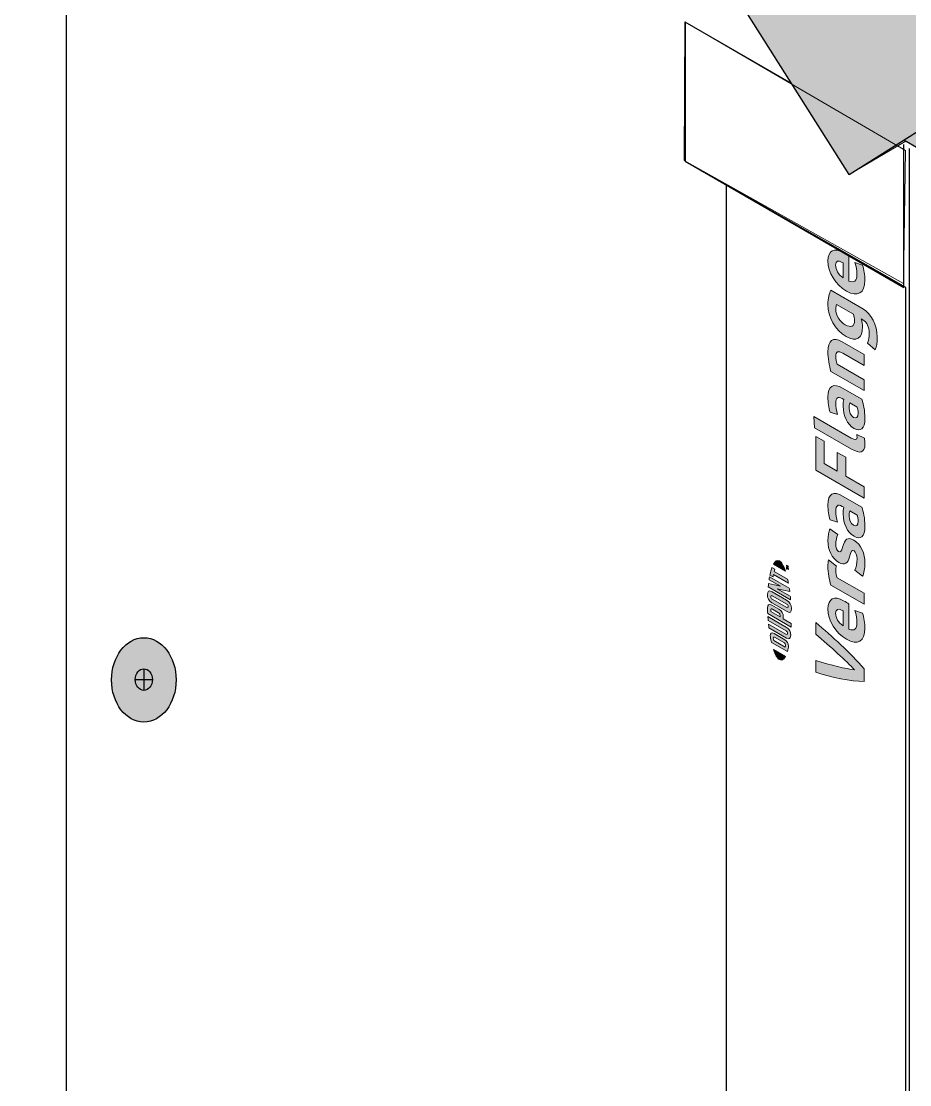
# Model space of a CAD drawing. Header units: inches. Extents: x -20.7 to 76.3, y -55.2 to 19.1.
# Drawn here: x 53.668 to 55.068, y -36.616 to -34.94 of the extents above; entities that cross this region are included whole.
import ezdxf

# ---------------------------------------------------------------- set-up
doc = ezdxf.new("R2010")
doc.units = ezdxf.units.IN
doc.header["$MEASUREMENT"] = 0
doc.linetypes.add('AI-Linetype-12', pattern=[1.199738, 0.599869, -0.119974, 0.119974, -0.119974, 0.119974, -0.119974])
for name, color, linetype, lineweight in [('.ATI-HATCH', 7, 'Continuous', 0), ('G-ANNO-TTLB', 7, 'Continuous', 0), ('TYVEK', 7, 'Continuous', 0), ('wall scratch', 7, 'Continuous', 0)]:
    doc.layers.add(name, color=color, linetype=linetype, lineweight=lineweight)

# ---------------------------------------------------------------- blocks, each defined once
blk = doc.blocks.new('Block_251')
at = {"layer": 'TYVEK', "color": 2, "lineweight": 25, "true_color": 0xffff00}
blk.add_lwpolyline([(54.8567, -35.0175)], dxfattribs=at)
blk = doc.blocks.new('Block_252')
at = {"layer": 'TYVEK', "color": 2, "lineweight": 25, "true_color": 0xffff00}
blk.add_lwpolyline([(55.0592, -35.3996)], dxfattribs=at)
blk = doc.blocks.new('Block_253')
at = {"layer": 'TYVEK', "color": 1, "lineweight": 25, "true_color": 0xff0000}
blk.add_lwpolyline([(55.062, -35.0649)], dxfattribs=at)
blk = doc.blocks.new('Block_256')
at = {"layer": 'TYVEK', "true_color": 0x18467f, "transparency": 33554687}
h = blk.add_hatch(color=156, dxfattribs=at)
h.dxf.hatch_style = 2
edge = h.paths.add_edge_path()
edge.add_spline(control_points=[(54.8625, -35.7906), (54.866, -35.7927), (54.8692, -35.7984), (54.872, -35.8068), (54.872, -35.8068), (54.8531, -35.7958), (54.8531, -35.7958), (54.8558, -35.7907), (54.8591, -35.7887), (54.8625, -35.7906)], knot_values=[0, 0, 0, 0, 1, 1, 1, 2, 2, 2, 3, 3, 3, 3], degree=3, periodic=0)
edge.add_line((54.8625, -35.7906), (54.8625, -35.7906))
h = blk.add_hatch(color=156, dxfattribs=at)
h.dxf.hatch_style = 2
edge = h.paths.add_edge_path()
edge.add_spline(control_points=[(54.8739, -35.8004), (54.8739, -35.8004), (54.8739, -35.7998), (54.8739, -35.7998), (54.8739, -35.7998), (54.8752, -35.7996), (54.8752, -35.7996), (54.8752, -35.7996), (54.8739, -35.7979), (54.8739, -35.7979), (54.8739, -35.7979), (54.8739, -35.7972), (54.8739, -35.7972), (54.8739, -35.7972), (54.8767, -35.7988), (54.8767, -35.7988), (54.8767, -35.7988), (54.8767, -35.7994), (54.8767, -35.7994), (54.8767, -35.7994), (54.8747, -35.7983), (54.8747, -35.7983), (54.8747, -35.7983), (54.876, -35.8), (54.876, -35.8), (54.876, -35.8), (54.876, -35.8001), (54.876, -35.8001), (54.876, -35.8001), (54.8747, -35.8003), (54.8747, -35.8003), (54.8747, -35.8003), (54.8767, -35.8014), (54.8767, -35.8014), (54.8767, -35.8014), (54.8767, -35.802), (54.8767, -35.802), (54.8767, -35.802), (54.8739, -35.8004), (54.8739, -35.8004)], knot_values=[0, 0, 0, 0, 1, 1, 1, 2, 2, 2, 3, 3, 3, 4, 4, 4, 5, 5, 5, 6, 6, 6, 7, 7, 7, 8, 8, 8, 9, 9, 9, 10, 10, 10, 11, 11, 11, 12, 12, 12, 13, 13, 13, 13], degree=3, periodic=0)
edge = h.paths.add_edge_path()
edge.add_spline(control_points=[(54.8744, -35.8029), (54.8744, -35.8029), (54.8744, -35.8039), (54.8744, -35.8039), (54.8744, -35.8039), (54.8739, -35.8036), (54.8739, -35.8036), (54.8739, -35.8036), (54.8739, -35.8011), (54.8739, -35.8011), (54.8739, -35.8011), (54.8744, -35.8013), (54.8744, -35.8013), (54.8744, -35.8013), (54.8744, -35.8023), (54.8744, -35.8023), (54.8744, -35.8023), (54.8767, -35.8036), (54.8767, -35.8036), (54.8767, -35.8036), (54.8767, -35.8042), (54.8767, -35.8042), (54.8767, -35.8042), (54.8744, -35.8029), (54.8744, -35.8029)], knot_values=[0, 0, 0, 0, 1, 1, 1, 2, 2, 2, 3, 3, 3, 4, 4, 4, 5, 5, 5, 6, 6, 6, 7, 7, 7, 8, 8, 8, 8], degree=3, periodic=0)
h = blk.add_hatch(color=156, dxfattribs=at)
h.dxf.hatch_style = 2
edge = h.paths.add_edge_path()
edge.add_spline(control_points=[(54.8642, -35.8306), (54.8642, -35.8306), (54.8454, -35.8263), (54.8454, -35.8263), (54.8452, -35.828), (54.845, -35.83), (54.8449, -35.8316), (54.8449, -35.8316), (54.8802, -35.852), (54.8802, -35.852), (54.8801, -35.8508), (54.8798, -35.8477), (54.8797, -35.846), (54.8797, -35.846), (54.8588, -35.8345), (54.8588, -35.8345), (54.8588, -35.8345), (54.8789, -35.839), (54.8789, -35.839), (54.8787, -35.8374), (54.8783, -35.8351), (54.8781, -35.8335), (54.8781, -35.8335), (54.847, -35.8156), (54.847, -35.8156), (54.8468, -35.8169), (54.8464, -35.8194), (54.8462, -35.8206), (54.8462, -35.8206), (54.8642, -35.8306), (54.8642, -35.8306)], knot_values=[0, 0, 0, 0, 1, 1, 1, 2, 2, 2, 3, 3, 3, 4, 4, 4, 5, 5, 5, 6, 6, 6, 7, 7, 7, 8, 8, 8, 9, 9, 9, 10, 10, 10, 10], degree=3, periodic=0)
h = blk.add_hatch(color=156, dxfattribs=at)
h.dxf.hatch_style = 2
edge = h.paths.add_edge_path()
edge.add_spline(control_points=[(54.8525, -35.8158), (54.8527, -35.8145), (54.8529, -35.8132), (54.8532, -35.8119), (54.8532, -35.8119), (54.8767, -35.8255), (54.8767, -35.8255), (54.8765, -35.824), (54.8759, -35.8213), (54.8755, -35.8195), (54.8755, -35.8195), (54.8543, -35.8072), (54.8543, -35.8072), (54.8547, -35.8059), (54.855, -35.8046), (54.8554, -35.8035), (54.8554, -35.8035), (54.8508, -35.8009), (54.8508, -35.8009), (54.8495, -35.8044), (54.8485, -35.8083), (54.8475, -35.813), (54.8475, -35.813), (54.8525, -35.8158), (54.8525, -35.8158)], knot_values=[0, 0, 0, 0, 1, 1, 1, 2, 2, 2, 3, 3, 3, 4, 4, 4, 5, 5, 5, 6, 6, 6, 7, 7, 7, 8, 8, 8, 8], degree=3, periodic=0)
h = blk.add_hatch(color=156, dxfattribs=at)
h.dxf.hatch_style = 2
edge = h.paths.add_edge_path()
edge.add_spline(control_points=[(54.8741, -35.8587), (54.8755, -35.8596), (54.8763, -35.8606), (54.8763, -35.8627), (54.8764, -35.8649), (54.8756, -35.865), (54.8741, -35.8641), (54.8741, -35.8641), (54.8511, -35.8509), (54.8511, -35.8509), (54.8496, -35.85), (54.8487, -35.8489), (54.8488, -35.8468), (54.8489, -35.8447), (54.8496, -35.8446), (54.8511, -35.8455), (54.8511, -35.8455), (54.8741, -35.8587), (54.8741, -35.8587)], knot_values=[0, 0, 0, 0, 1, 1, 1, 2, 2, 2, 3, 3, 3, 4, 4, 4, 5, 5, 5, 6, 6, 6, 6], degree=3, periodic=0)
edge = h.paths.add_edge_path()
edge.add_spline(control_points=[(54.8436, -35.8438), (54.8434, -35.8492), (54.8455, -35.8537), (54.8504, -35.8565), (54.8504, -35.8565), (54.8745, -35.8704), (54.8745, -35.8704), (54.8796, -35.8734), (54.8817, -35.8716), (54.8815, -35.8657), (54.8813, -35.8599), (54.8794, -35.8558), (54.8739, -35.8527), (54.8739, -35.8527), (54.8509, -35.8394), (54.8509, -35.8394), (54.8458, -35.8364), (54.8439, -35.838), (54.8436, -35.8438)], knot_values=[0, 0, 0, 0, 1, 1, 1, 2, 2, 2, 3, 3, 3, 4, 4, 4, 5, 5, 5, 6, 6, 6, 6], degree=3, periodic=0)
edge.add_line((54.8436, -35.8438), (54.8436, -35.8438))
h = blk.add_hatch(color=156, dxfattribs=at)
h.dxf.hatch_style = 2
edge = h.paths.add_edge_path()
edge.add_spline(control_points=[(54.8612, -35.8725), (54.8628, -35.8734), (54.8636, -35.8745), (54.8636, -35.8769), (54.8636, -35.8769), (54.8636, -35.879), (54.8636, -35.879), (54.8636, -35.879), (54.8491, -35.8706), (54.8491, -35.8706), (54.849, -35.8697), (54.849, -35.8692), (54.849, -35.8686), (54.849, -35.866), (54.8499, -35.866), (54.8515, -35.8669), (54.8515, -35.8669), (54.8612, -35.8725), (54.8612, -35.8725)], knot_values=[0, 0, 0, 0, 1, 1, 1, 2, 2, 2, 3, 3, 3, 4, 4, 4, 5, 5, 5, 6, 6, 6, 6], degree=3, periodic=0)
edge = h.paths.add_edge_path()
edge.add_spline(control_points=[(54.8439, -35.8653), (54.8439, -35.8663), (54.844, -35.8702), (54.8441, -35.8737), (54.8441, -35.8737), (54.881, -35.895), (54.881, -35.895), (54.881, -35.8938), (54.8812, -35.8908), (54.8812, -35.8892), (54.8812, -35.8892), (54.8687, -35.882), (54.8687, -35.882), (54.8687, -35.882), (54.8687, -35.8796), (54.8687, -35.8796), (54.8687, -35.8734), (54.8663, -35.8694), (54.8616, -35.8667), (54.8616, -35.8667), (54.8507, -35.8605), (54.8507, -35.8605), (54.8461, -35.8578), (54.8439, -35.8594), (54.8439, -35.8653)], knot_values=[0, 0, 0, 0, 1, 1, 1, 2, 2, 2, 3, 3, 3, 4, 4, 4, 5, 5, 5, 6, 6, 6, 7, 7, 7, 8, 8, 8, 8], degree=3, periodic=0)
edge.add_line((54.8439, -35.8653), (54.8439, -35.8653))
h = blk.add_hatch(color=156, dxfattribs=at)
h.dxf.hatch_style = 2
edge = h.paths.add_edge_path()
edge.add_spline(control_points=[(54.8732, -35.9011), (54.8747, -35.9019), (54.8756, -35.903), (54.8754, -35.905), (54.8752, -35.9069), (54.8744, -35.907), (54.8727, -35.906), (54.8727, -35.906), (54.8453, -35.8902), (54.8453, -35.8902), (54.8454, -35.8916), (54.8458, -35.8949), (54.846, -35.8963), (54.846, -35.8963), (54.8736, -35.9123), (54.8736, -35.9123), (54.8781, -35.9148), (54.8798, -35.9133), (54.8804, -35.9079), (54.8809, -35.9028), (54.8786, -35.8982), (54.8736, -35.8954), (54.8736, -35.8954), (54.8444, -35.8785), (54.8444, -35.8785), (54.8445, -35.8796), (54.8447, -35.8834), (54.8448, -35.8847), (54.8448, -35.8847), (54.8732, -35.9011), (54.8732, -35.9011)], knot_values=[0, 0, 0, 0, 1, 1, 1, 2, 2, 2, 3, 3, 3, 4, 4, 4, 5, 5, 5, 6, 6, 6, 7, 7, 7, 8, 8, 8, 9, 9, 9, 10, 10, 10, 10], degree=3, periodic=0)
h = blk.add_hatch(color=156, dxfattribs=at)
h.dxf.hatch_style = 2
edge = h.paths.add_edge_path()
edge.add_spline(control_points=[(54.8703, -35.9199), (54.8717, -35.9207), (54.8722, -35.922), (54.8722, -35.9232), (54.8722, -35.9241), (54.8719, -35.9254), (54.8716, -35.9264), (54.8716, -35.9264), (54.8535, -35.9159), (54.8535, -35.9159), (54.8532, -35.9146), (54.8529, -35.913), (54.8529, -35.9121), (54.8529, -35.9109), (54.8534, -35.9101), (54.8549, -35.911), (54.8549, -35.911), (54.8703, -35.9199), (54.8703, -35.9199)], knot_values=[0, 0, 0, 0, 1, 1, 1, 2, 2, 2, 3, 3, 3, 4, 4, 4, 5, 5, 5, 6, 6, 6, 6], degree=3, periodic=0)
edge = h.paths.add_edge_path()
edge.add_spline(control_points=[(54.8482, -35.9085), (54.8482, -35.9104), (54.8487, -35.9134), (54.85, -35.9191), (54.85, -35.9191), (54.8751, -35.9336), (54.8751, -35.9336), (54.8763, -35.93), (54.8769, -35.927), (54.8769, -35.9251), (54.8769, -35.9208), (54.8746, -35.917), (54.8709, -35.9149), (54.8709, -35.9149), (54.8542, -35.9052), (54.8542, -35.9052), (54.8505, -35.9031), (54.8482, -35.9042), (54.8482, -35.9085)], knot_values=[0, 0, 0, 0, 1, 1, 1, 2, 2, 2, 3, 3, 3, 4, 4, 4, 5, 5, 5, 6, 6, 6, 6], degree=3, periodic=0)
edge.add_line((54.8482, -35.9085), (54.8482, -35.9085))
h = blk.add_hatch(color=156, dxfattribs=at)
h.dxf.hatch_style = 2
edge = h.paths.add_edge_path()
edge.add_spline(control_points=[(54.8625, -35.9463), (54.866, -35.9483), (54.8692, -35.9463), (54.872, -35.9412), (54.872, -35.9412), (54.8531, -35.9302), (54.8531, -35.9302), (54.8558, -35.9386), (54.8591, -35.9443), (54.8625, -35.9463)], knot_values=[0, 0, 0, 0, 1, 1, 1, 2, 2, 2, 3, 3, 3, 3], degree=3, periodic=0)
edge.add_line((54.8625, -35.9463), (54.8625, -35.9463))
at = {"layer": 'TYVEK'}
for points, knots in [([(54.8625, -35.7906), (54.866, -35.7927), (54.8692, -35.7984), (54.872, -35.8068), (54.872, -35.8068), (54.8531, -35.7958), (54.8531, -35.7958), (54.8558, -35.7907), (54.8591, -35.7887), (54.8625, -35.7906)], [0, 0, 0, 0, 1, 1, 1, 2, 2, 2, 3, 3, 3, 3]), ([(54.8739, -35.8004), (54.8739, -35.8004), (54.8739, -35.7998), (54.8739, -35.7998), (54.8739, -35.7998), (54.8752, -35.7996), (54.8752, -35.7996), (54.8752, -35.7996), (54.8739, -35.7979), (54.8739, -35.7979), (54.8739, -35.7979), (54.8739, -35.7972), (54.8739, -35.7972), (54.8739, -35.7972), (54.8767, -35.7988), (54.8767, -35.7988), (54.8767, -35.7988), (54.8767, -35.7994), (54.8767, -35.7994), (54.8767, -35.7994), (54.8747, -35.7983), (54.8747, -35.7983), (54.8747, -35.7983), (54.876, -35.8), (54.876, -35.8), (54.876, -35.8), (54.876, -35.8001), (54.876, -35.8001), (54.876, -35.8001), (54.8747, -35.8003), (54.8747, -35.8003), (54.8747, -35.8003), (54.8767, -35.8014), (54.8767, -35.8014), (54.8767, -35.8014), (54.8767, -35.802), (54.8767, -35.802), (54.8767, -35.802), (54.8739, -35.8004), (54.8739, -35.8004)], [0, 0, 0, 0, 1, 1, 1, 2, 2, 2, 3, 3, 3, 4, 4, 4, 5, 5, 5, 6, 6, 6, 7, 7, 7, 8, 8, 8, 9, 9, 9, 10, 10, 10, 11, 11, 11, 12, 12, 12, 13, 13, 13, 13]), ([(54.8642, -35.8306), (54.8642, -35.8306), (54.8454, -35.8263), (54.8454, -35.8263), (54.8452, -35.828), (54.845, -35.83), (54.8449, -35.8316), (54.8449, -35.8316), (54.8802, -35.852), (54.8802, -35.852), (54.8801, -35.8508), (54.8798, -35.8477), (54.8797, -35.846), (54.8797, -35.846), (54.8588, -35.8345), (54.8588, -35.8345), (54.8588, -35.8345), (54.8789, -35.839), (54.8789, -35.839), (54.8787, -35.8374), (54.8783, -35.8351), (54.8781, -35.8335), (54.8781, -35.8335), (54.847, -35.8156), (54.847, -35.8156), (54.8468, -35.8169), (54.8464, -35.8194), (54.8462, -35.8206), (54.8462, -35.8206), (54.8642, -35.8306), (54.8642, -35.8306)], [0, 0, 0, 0, 1, 1, 1, 2, 2, 2, 3, 3, 3, 4, 4, 4, 5, 5, 5, 6, 6, 6, 7, 7, 7, 8, 8, 8, 9, 9, 9, 10, 10, 10, 10]), ([(54.8525, -35.8158), (54.8527, -35.8145), (54.8529, -35.8132), (54.8532, -35.8119), (54.8532, -35.8119), (54.8767, -35.8255), (54.8767, -35.8255), (54.8765, -35.824), (54.8759, -35.8213), (54.8755, -35.8195), (54.8755, -35.8195), (54.8543, -35.8072), (54.8543, -35.8072), (54.8547, -35.8059), (54.855, -35.8046), (54.8554, -35.8035), (54.8554, -35.8035), (54.8508, -35.8009), (54.8508, -35.8009), (54.8495, -35.8044), (54.8485, -35.8083), (54.8475, -35.813), (54.8475, -35.813), (54.8525, -35.8158), (54.8525, -35.8158)], [0, 0, 0, 0, 1, 1, 1, 2, 2, 2, 3, 3, 3, 4, 4, 4, 5, 5, 5, 6, 6, 6, 7, 7, 7, 8, 8, 8, 8]), ([(54.8744, -35.8029), (54.8744, -35.8029), (54.8744, -35.8039), (54.8744, -35.8039), (54.8744, -35.8039), (54.8739, -35.8036), (54.8739, -35.8036), (54.8739, -35.8036), (54.8739, -35.8011), (54.8739, -35.8011), (54.8739, -35.8011), (54.8744, -35.8013), (54.8744, -35.8013), (54.8744, -35.8013), (54.8744, -35.8023), (54.8744, -35.8023), (54.8744, -35.8023), (54.8767, -35.8036), (54.8767, -35.8036), (54.8767, -35.8036), (54.8767, -35.8042), (54.8767, -35.8042), (54.8767, -35.8042), (54.8744, -35.8029), (54.8744, -35.8029)], [0, 0, 0, 0, 1, 1, 1, 2, 2, 2, 3, 3, 3, 4, 4, 4, 5, 5, 5, 6, 6, 6, 7, 7, 7, 8, 8, 8, 8]), ([(54.8436, -35.8438), (54.8434, -35.8492), (54.8455, -35.8537), (54.8504, -35.8565), (54.8504, -35.8565), (54.8745, -35.8704), (54.8745, -35.8704), (54.8796, -35.8734), (54.8817, -35.8716), (54.8815, -35.8657), (54.8813, -35.8599), (54.8794, -35.8558), (54.8739, -35.8527), (54.8739, -35.8527), (54.8509, -35.8394), (54.8509, -35.8394), (54.8458, -35.8364), (54.8439, -35.838), (54.8436, -35.8438)], [0, 0, 0, 0, 1, 1, 1, 2, 2, 2, 3, 3, 3, 4, 4, 4, 5, 5, 5, 6, 6, 6, 6]), ([(54.8741, -35.8587), (54.8755, -35.8596), (54.8763, -35.8606), (54.8763, -35.8627), (54.8764, -35.8649), (54.8756, -35.865), (54.8741, -35.8641), (54.8741, -35.8641), (54.8511, -35.8509), (54.8511, -35.8509), (54.8496, -35.85), (54.8487, -35.8489), (54.8488, -35.8468), (54.8489, -35.8447), (54.8496, -35.8446), (54.8511, -35.8455), (54.8511, -35.8455), (54.8741, -35.8587), (54.8741, -35.8587)], [0, 0, 0, 0, 1, 1, 1, 2, 2, 2, 3, 3, 3, 4, 4, 4, 5, 5, 5, 6, 6, 6, 6]), ([(54.8439, -35.8653), (54.8439, -35.8663), (54.844, -35.8702), (54.8441, -35.8737), (54.8441, -35.8737), (54.881, -35.895), (54.881, -35.895), (54.881, -35.8938), (54.8812, -35.8908), (54.8812, -35.8892), (54.8812, -35.8892), (54.8687, -35.882), (54.8687, -35.882), (54.8687, -35.882), (54.8687, -35.8796), (54.8687, -35.8796), (54.8687, -35.8734), (54.8663, -35.8694), (54.8616, -35.8667), (54.8616, -35.8667), (54.8507, -35.8605), (54.8507, -35.8605), (54.8461, -35.8578), (54.8439, -35.8594), (54.8439, -35.8653)], [0, 0, 0, 0, 1, 1, 1, 2, 2, 2, 3, 3, 3, 4, 4, 4, 5, 5, 5, 6, 6, 6, 7, 7, 7, 8, 8, 8, 8]), ([(54.8612, -35.8725), (54.8628, -35.8734), (54.8636, -35.8745), (54.8636, -35.8769), (54.8636, -35.8769), (54.8636, -35.879), (54.8636, -35.879), (54.8636, -35.879), (54.8491, -35.8706), (54.8491, -35.8706), (54.849, -35.8697), (54.849, -35.8692), (54.849, -35.8686), (54.849, -35.866), (54.8499, -35.866), (54.8515, -35.8669), (54.8515, -35.8669), (54.8612, -35.8725), (54.8612, -35.8725)], [0, 0, 0, 0, 1, 1, 1, 2, 2, 2, 3, 3, 3, 4, 4, 4, 5, 5, 5, 6, 6, 6, 6]), ([(54.8732, -35.9011), (54.8747, -35.9019), (54.8756, -35.903), (54.8754, -35.905), (54.8752, -35.9069), (54.8744, -35.907), (54.8727, -35.906), (54.8727, -35.906), (54.8453, -35.8902), (54.8453, -35.8902), (54.8454, -35.8916), (54.8458, -35.8949), (54.846, -35.8963), (54.846, -35.8963), (54.8736, -35.9123), (54.8736, -35.9123), (54.8781, -35.9148), (54.8798, -35.9133), (54.8804, -35.9079), (54.8809, -35.9028), (54.8786, -35.8982), (54.8736, -35.8954), (54.8736, -35.8954), (54.8444, -35.8785), (54.8444, -35.8785), (54.8445, -35.8796), (54.8447, -35.8834), (54.8448, -35.8847), (54.8448, -35.8847), (54.8732, -35.9011), (54.8732, -35.9011)], [0, 0, 0, 0, 1, 1, 1, 2, 2, 2, 3, 3, 3, 4, 4, 4, 5, 5, 5, 6, 6, 6, 7, 7, 7, 8, 8, 8, 9, 9, 9, 10, 10, 10, 10]), ([(54.8482, -35.9085), (54.8482, -35.9104), (54.8487, -35.9134), (54.85, -35.9191), (54.85, -35.9191), (54.8751, -35.9336), (54.8751, -35.9336), (54.8763, -35.93), (54.8769, -35.927), (54.8769, -35.9251), (54.8769, -35.9208), (54.8746, -35.917), (54.8709, -35.9149), (54.8709, -35.9149), (54.8542, -35.9052), (54.8542, -35.9052), (54.8505, -35.9031), (54.8482, -35.9042), (54.8482, -35.9085)], [0, 0, 0, 0, 1, 1, 1, 2, 2, 2, 3, 3, 3, 4, 4, 4, 5, 5, 5, 6, 6, 6, 6]), ([(54.8703, -35.9199), (54.8717, -35.9207), (54.8722, -35.922), (54.8722, -35.9232), (54.8722, -35.9241), (54.8719, -35.9254), (54.8716, -35.9264), (54.8716, -35.9264), (54.8535, -35.9159), (54.8535, -35.9159), (54.8532, -35.9146), (54.8529, -35.913), (54.8529, -35.9121), (54.8529, -35.9109), (54.8534, -35.9101), (54.8549, -35.911), (54.8549, -35.911), (54.8703, -35.9199), (54.8703, -35.9199)], [0, 0, 0, 0, 1, 1, 1, 2, 2, 2, 3, 3, 3, 4, 4, 4, 5, 5, 5, 6, 6, 6, 6]), ([(54.8625, -35.9463), (54.866, -35.9483), (54.8692, -35.9463), (54.872, -35.9412), (54.872, -35.9412), (54.8531, -35.9302), (54.8531, -35.9302), (54.8558, -35.9386), (54.8591, -35.9443), (54.8625, -35.9463)], [0, 0, 0, 0, 1, 1, 1, 2, 2, 2, 3, 3, 3, 3])]:
    blk.add_open_spline(points, degree=3, knots=knots, dxfattribs=at)
blk = doc.blocks.new('Block_258')
at = {"layer": 'TYVEK', "true_color": 0x18467f, "transparency": 33554687}
h = blk.add_hatch(color=156, dxfattribs=at)
h.dxf.hatch_style = 2
edge = h.paths.add_edge_path()
edge.add_spline(control_points=[(54.9629, -35.3446), (54.9629, -35.3446), (54.9629, -35.3208), (54.9629, -35.3208), (54.9629, -35.3208), (54.9616, -35.3201), (54.9616, -35.3201), (54.9555, -35.3166), (54.951, -35.3177), (54.951, -35.3246), (54.951, -35.3318), (54.9555, -35.3392), (54.9629, -35.3446)], knot_values=[0, 0, 0, 0, 1, 1, 1, 2, 2, 2, 3, 3, 3, 4, 4, 4, 4], degree=3, periodic=0)
edge = h.paths.add_edge_path()
edge.add_spline(control_points=[(54.9936, -35.3245), (54.9957, -35.3312), (54.9973, -35.3402), (54.9973, -35.3484), (54.9973, -35.3685), (54.9862, -35.3759), (54.9681, -35.3654), (54.9508, -35.3554), (54.939, -35.336), (54.939, -35.3177), (54.939, -35.3013), (54.9491, -35.2964), (54.9637, -35.3049), (54.967, -35.3067), (54.9698, -35.3086), (54.972, -35.3101), (54.972, -35.3101), (54.972, -35.3496), (54.972, -35.3496), (54.9807, -35.353), (54.9846, -35.3494), (54.9846, -35.3394), (54.9846, -35.3333), (54.9834, -35.3267), (54.9815, -35.3202), (54.9815, -35.3202), (54.9936, -35.3245), (54.9936, -35.3245)], knot_values=[0, 0, 0, 0, 1, 1, 1, 2, 2, 2, 3, 3, 3, 4, 4, 4, 5, 5, 5, 6, 6, 6, 7, 7, 7, 8, 8, 8, 9, 9, 9, 9], degree=3, periodic=0)
h = blk.add_hatch(color=156, dxfattribs=at)
h.dxf.hatch_style = 2
edge = h.paths.add_edge_path()
edge.add_spline(control_points=[(54.9809, -35.4119), (54.9809, -35.4084), (54.9802, -35.4051), (54.9791, -35.4019), (54.9791, -35.4019), (54.9526, -35.3866), (54.9526, -35.3866), (54.952, -35.3886), (54.9514, -35.391), (54.9514, -35.3937), (54.9514, -35.404), (54.9573, -35.4132), (54.9662, -35.4184), (54.9753, -35.4236), (54.9809, -35.4215), (54.9809, -35.4119)], knot_values=[0, 0, 0, 0, 1, 1, 1, 2, 2, 2, 3, 3, 3, 4, 4, 4, 5, 5, 5, 5], degree=3, periodic=0)
edge = h.paths.add_edge_path()
edge.add_spline(control_points=[(55.0166, -35.438), (55.0166, -35.4475), (55.0157, -35.4526), (55.0133, -35.4579), (55.0133, -35.4579), (55.0014, -35.4474), (55.0014, -35.4474), (55.0033, -35.4433), (55.0041, -35.438), (55.0041, -35.4318), (55.0041, -35.4222), (55.0006, -35.4143), (54.994, -35.4105), (54.994, -35.4105), (54.9915, -35.409), (54.9915, -35.409), (54.9928, -35.4136), (54.9935, -35.418), (54.9935, -35.4219), (54.9935, -35.4404), (54.984, -35.4462), (54.9675, -35.4368), (54.95, -35.4266), (54.939, -35.4067), (54.939, -35.3866), (54.939, -35.3767), (54.9412, -35.3685), (54.9434, -35.3641), (54.9434, -35.3641), (54.9925, -35.3925), (54.9925, -35.3925), (55.0078, -35.4013), (55.0166, -35.4185), (55.0166, -35.438)], knot_values=[0, 0, 0, 0, 1, 1, 1, 2, 2, 2, 3, 3, 3, 4, 4, 4, 5, 5, 5, 6, 6, 6, 7, 7, 7, 8, 8, 8, 9, 9, 9, 10, 10, 10, 11, 11, 11, 11], degree=3, periodic=0)
h = blk.add_hatch(color=156, dxfattribs=at)
h.dxf.hatch_style = 2
edge = h.paths.add_edge_path()
edge.add_spline(control_points=[(54.996, -35.5223), (54.996, -35.5223), (54.9438, -35.4922), (54.9438, -35.4922), (54.9409, -35.4826), (54.939, -35.4708), (54.939, -35.4612), (54.939, -35.443), (54.9469, -35.437), (54.9613, -35.4454), (54.9613, -35.4454), (54.996, -35.4654), (54.996, -35.4654), (54.996, -35.4654), (54.996, -35.4826), (54.996, -35.4826), (54.996, -35.4826), (54.9624, -35.4633), (54.9624, -35.4633), (54.9549, -35.4589), (54.9514, -35.4609), (54.9514, -35.4685), (54.9514, -35.4725), (54.9521, -35.4766), (54.9534, -35.4806), (54.9534, -35.4806), (54.996, -35.5052), (54.996, -35.5052), (54.996, -35.5052), (54.996, -35.5223), (54.996, -35.5223)], knot_values=[0, 0, 0, 0, 1, 1, 1, 2, 2, 2, 3, 3, 3, 4, 4, 4, 5, 5, 5, 6, 6, 6, 7, 7, 7, 8, 8, 8, 9, 9, 9, 10, 10, 10, 10], degree=3, periodic=0)
h = blk.add_hatch(color=156, dxfattribs=at)
h.dxf.hatch_style = 2
edge = h.paths.add_edge_path()
edge.add_spline(control_points=[(54.985, -35.5484), (54.985, -35.5484), (54.9733, -35.5417), (54.9733, -35.5417), (54.9728, -35.5442), (54.9724, -35.5471), (54.9724, -35.5501), (54.9724, -35.5558), (54.9744, -35.5614), (54.9795, -35.5644), (54.9841, -35.567), (54.9865, -35.5646), (54.9865, -35.558), (54.9865, -35.5543), (54.9858, -35.5508), (54.985, -35.5484)], knot_values=[0, 0, 0, 0, 1, 1, 1, 2, 2, 2, 3, 3, 3, 4, 4, 4, 5, 5, 5, 5], degree=3, periodic=0)
edge = h.paths.add_edge_path()
edge.add_spline(control_points=[(54.9973, -35.566), (54.9973, -35.5831), (54.99, -35.5875), (54.9802, -35.5818), (54.9694, -35.5756), (54.9631, -35.5619), (54.963, -35.5468), (54.963, -35.5433), (54.9634, -35.5391), (54.9638, -35.5362), (54.9638, -35.5362), (54.9612, -35.5347), (54.9612, -35.5347), (54.9546, -35.5309), (54.9514, -35.5334), (54.9514, -35.5418), (54.9514, -35.5473), (54.9522, -35.5536), (54.954, -35.5598), (54.954, -35.5598), (54.9423, -35.5561), (54.9423, -35.5561), (54.9403, -35.5496), (54.939, -35.5402), (54.939, -35.5326), (54.939, -35.5143), (54.9475, -35.5101), (54.9622, -35.5186), (54.9622, -35.5186), (54.9925, -35.536), (54.9925, -35.536), (54.9948, -35.5425), (54.9973, -35.5535), (54.9973, -35.566)], knot_values=[0, 0, 0, 0, 1, 1, 1, 2, 2, 2, 3, 3, 3, 4, 4, 4, 5, 5, 5, 6, 6, 6, 7, 7, 7, 8, 8, 8, 9, 9, 9, 10, 10, 10, 11, 11, 11, 11], degree=3, periodic=0)
h = blk.add_hatch(color=156, dxfattribs=at)
h.dxf.hatch_style = 2
edge = h.paths.add_edge_path()
edge.add_spline(control_points=[(54.9758, -35.5971), (54.9817, -35.6005), (54.9849, -35.6005), (54.9849, -35.5955), (54.9849, -35.5943), (54.9847, -35.593), (54.9845, -35.5917), (54.9845, -35.5917), (54.9964, -35.5973), (54.9964, -35.5973), (54.9968, -35.6), (54.9973, -35.6041), (54.9973, -35.6066), (54.9973, -35.6209), (54.9891, -35.622), (54.976, -35.6144), (54.976, -35.6144), (54.9179, -35.5808), (54.9179, -35.5808), (54.9179, -35.5808), (54.917, -35.5631), (54.917, -35.5631), (54.917, -35.5631), (54.9758, -35.5971), (54.9758, -35.5971)], knot_values=[0, 0, 0, 0, 1, 1, 1, 2, 2, 2, 3, 3, 3, 4, 4, 4, 5, 5, 5, 6, 6, 6, 7, 7, 7, 8, 8, 8, 8], degree=3, periodic=0)
h = blk.add_hatch(color=156, dxfattribs=at)
h.dxf.hatch_style = 2
edge = h.paths.add_edge_path()
edge.add_spline(control_points=[(54.996, -35.6916), (54.996, -35.6916), (54.9197, -35.6476), (54.9197, -35.6476), (54.9197, -35.6476), (54.9197, -35.5944), (54.9197, -35.5944), (54.9197, -35.5944), (54.933, -35.6021), (54.933, -35.6021), (54.933, -35.6021), (54.933, -35.6374), (54.933, -35.6374), (54.933, -35.6374), (54.9537, -35.6493), (54.9537, -35.6493), (54.9537, -35.6493), (54.9537, -35.6196), (54.9537, -35.6196), (54.9537, -35.6196), (54.967, -35.6273), (54.967, -35.6273), (54.967, -35.6273), (54.967, -35.657), (54.967, -35.657), (54.967, -35.657), (54.996, -35.6737), (54.996, -35.6737), (54.996, -35.6737), (54.996, -35.6916), (54.996, -35.6916)], knot_values=[0, 0, 0, 0, 1, 1, 1, 2, 2, 2, 3, 3, 3, 4, 4, 4, 5, 5, 5, 6, 6, 6, 7, 7, 7, 8, 8, 8, 9, 9, 9, 10, 10, 10, 10], degree=3, periodic=0)
h = blk.add_hatch(color=156, dxfattribs=at)
h.dxf.hatch_style = 2
edge = h.paths.add_edge_path()
edge.add_spline(control_points=[(54.985, -35.7184), (54.985, -35.7184), (54.9733, -35.7117), (54.9733, -35.7117), (54.9728, -35.7143), (54.9724, -35.7171), (54.9724, -35.7201), (54.9724, -35.7258), (54.9744, -35.7314), (54.9795, -35.7344), (54.9841, -35.737), (54.9865, -35.7347), (54.9865, -35.728), (54.9865, -35.7243), (54.9858, -35.7208), (54.985, -35.7184)], knot_values=[0, 0, 0, 0, 1, 1, 1, 2, 2, 2, 3, 3, 3, 4, 4, 4, 5, 5, 5, 5], degree=3, periodic=0)
edge = h.paths.add_edge_path()
edge.add_spline(control_points=[(54.9973, -35.736), (54.9973, -35.7531), (54.99, -35.7575), (54.9802, -35.7519), (54.9694, -35.7456), (54.9631, -35.7319), (54.963, -35.7168), (54.963, -35.7133), (54.9634, -35.7091), (54.9638, -35.7062), (54.9638, -35.7062), (54.9612, -35.7047), (54.9612, -35.7047), (54.9546, -35.7009), (54.9514, -35.7034), (54.9514, -35.7118), (54.9514, -35.7173), (54.9522, -35.7236), (54.954, -35.7298), (54.954, -35.7298), (54.9423, -35.7261), (54.9423, -35.7261), (54.9403, -35.7196), (54.939, -35.7102), (54.939, -35.7026), (54.939, -35.6843), (54.9475, -35.6801), (54.9622, -35.6886), (54.9622, -35.6886), (54.9925, -35.706), (54.9925, -35.706), (54.9948, -35.7125), (54.9973, -35.7235), (54.9973, -35.736)], knot_values=[0, 0, 0, 0, 1, 1, 1, 2, 2, 2, 3, 3, 3, 4, 4, 4, 5, 5, 5, 6, 6, 6, 7, 7, 7, 8, 8, 8, 9, 9, 9, 10, 10, 10, 11, 11, 11, 11], degree=3, periodic=0)
h = blk.add_hatch(color=156, dxfattribs=at)
h.dxf.hatch_style = 2
edge = h.paths.add_edge_path()
edge.add_spline(control_points=[(54.9544, -35.7488), (54.9528, -35.7537), (54.9514, -35.7585), (54.9514, -35.7645), (54.9514, -35.7697), (54.9527, -35.774), (54.9559, -35.7758), (54.9592, -35.7777), (54.9601, -35.7754), (54.962, -35.7689), (54.9655, -35.7565), (54.9697, -35.7522), (54.9797, -35.758), (54.9915, -35.7648), (54.9973, -35.7791), (54.9973, -35.7943), (54.9973, -35.8023), (54.9958, -35.8103), (54.9937, -35.8148), (54.9937, -35.8148), (54.9814, -35.8053), (54.9814, -35.8053), (54.9832, -35.8009), (54.9849, -35.7949), (54.9849, -35.7875), (54.9849, -35.7818), (54.9831, -35.7768), (54.9801, -35.775), (54.9765, -35.7729), (54.9755, -35.7755), (54.973, -35.7843), (54.9704, -35.7943), (54.9657, -35.7984), (54.9562, -35.793), (54.9451, -35.7865), (54.939, -35.7739), (54.939, -35.7587), (54.939, -35.7516), (54.9403, -35.7442), (54.9422, -35.7399), (54.9422, -35.7399), (54.9544, -35.7488), (54.9544, -35.7488)], knot_values=[0, 0, 0, 0, 1, 1, 1, 2, 2, 2, 3, 3, 3, 4, 4, 4, 5, 5, 5, 6, 6, 6, 7, 7, 7, 8, 8, 8, 9, 9, 9, 10, 10, 10, 11, 11, 11, 12, 12, 12, 13, 13, 13, 14, 14, 14, 14], degree=3, periodic=0)
h = blk.add_hatch(color=156, dxfattribs=at)
h.dxf.hatch_style = 2
edge = h.paths.add_edge_path()
edge.add_spline(control_points=[(54.939, -35.7999), (54.939, -35.7954), (54.9394, -35.7914), (54.94, -35.7892), (54.94, -35.7892), (54.9523, -35.7988), (54.9523, -35.7988), (54.9516, -35.8005), (54.9514, -35.803), (54.9514, -35.8057), (54.9514, -35.8103), (54.9522, -35.8138), (54.9533, -35.8171), (54.9533, -35.8171), (54.996, -35.8417), (54.996, -35.8417), (54.996, -35.8417), (54.996, -35.859), (54.996, -35.859), (54.996, -35.859), (54.9438, -35.8288), (54.9438, -35.8288), (54.9409, -35.8204), (54.939, -35.8089), (54.939, -35.7999)], knot_values=[0, 0, 0, 0, 1, 1, 1, 2, 2, 2, 3, 3, 3, 4, 4, 4, 5, 5, 5, 6, 6, 6, 7, 7, 7, 8, 8, 8, 8], degree=3, periodic=0)
h = blk.add_hatch(color=156, dxfattribs=at)
h.dxf.hatch_style = 2
edge = h.paths.add_edge_path()
edge.add_spline(control_points=[(54.9629, -35.8931), (54.9629, -35.8931), (54.9629, -35.8694), (54.9629, -35.8694), (54.9629, -35.8694), (54.9616, -35.8687), (54.9616, -35.8687), (54.9555, -35.8652), (54.951, -35.8663), (54.951, -35.8732), (54.951, -35.8804), (54.9555, -35.8878), (54.9629, -35.8931)], knot_values=[0, 0, 0, 0, 1, 1, 1, 2, 2, 2, 3, 3, 3, 4, 4, 4, 4], degree=3, periodic=0)
edge = h.paths.add_edge_path()
edge.add_spline(control_points=[(54.9936, -35.8731), (54.9957, -35.8798), (54.9973, -35.8888), (54.9973, -35.897), (54.9973, -35.9171), (54.9862, -35.9245), (54.9681, -35.914), (54.9508, -35.904), (54.939, -35.8846), (54.939, -35.8663), (54.939, -35.8499), (54.9491, -35.845), (54.9637, -35.8535), (54.967, -35.8553), (54.9698, -35.8572), (54.972, -35.8587), (54.972, -35.8587), (54.972, -35.8982), (54.972, -35.8982), (54.9807, -35.9016), (54.9846, -35.898), (54.9846, -35.888), (54.9846, -35.8819), (54.9834, -35.8753), (54.9815, -35.8688), (54.9815, -35.8688), (54.9936, -35.8731), (54.9936, -35.8731)], knot_values=[0, 0, 0, 0, 1, 1, 1, 2, 2, 2, 3, 3, 3, 4, 4, 4, 5, 5, 5, 6, 6, 6, 7, 7, 7, 8, 8, 8, 9, 9, 9, 9], degree=3, periodic=0)
h = blk.add_hatch(color=156, dxfattribs=at)
h.dxf.hatch_style = 2
edge = h.paths.add_edge_path()
edge.add_spline(control_points=[(54.996, -35.9809), (54.9742, -35.9803), (54.9458, -35.9747), (54.9197, -35.9659), (54.9197, -35.9659), (54.9197, -35.9474), (54.9197, -35.9474), (54.9431, -35.955), (54.9681, -35.961), (54.981, -35.9623), (54.9681, -35.9486), (54.9431, -35.9257), (54.9197, -35.9063), (54.9197, -35.9063), (54.9197, -35.8879), (54.9197, -35.8879), (54.9458, -35.9091), (54.9742, -35.9363), (54.996, -35.9608), (54.996, -35.9608), (54.996, -35.9809), (54.996, -35.9809)], knot_values=[0, 0, 0, 0, 1, 1, 1, 2, 2, 2, 3, 3, 3, 4, 4, 4, 5, 5, 5, 6, 6, 6, 7, 7, 7, 7], degree=3, periodic=0)
at = {"layer": 'TYVEK'}
for points, knots in [([(54.9936, -35.3245), (54.9957, -35.3312), (54.9973, -35.3402), (54.9973, -35.3484), (54.9973, -35.3685), (54.9862, -35.3759), (54.9681, -35.3654), (54.9508, -35.3554), (54.939, -35.336), (54.939, -35.3177), (54.939, -35.3013), (54.9491, -35.2964), (54.9637, -35.3049), (54.967, -35.3067), (54.9698, -35.3086), (54.972, -35.3101), (54.972, -35.3101), (54.972, -35.3496), (54.972, -35.3496), (54.9807, -35.353), (54.9846, -35.3494), (54.9846, -35.3394), (54.9846, -35.3333), (54.9834, -35.3267), (54.9815, -35.3202), (54.9815, -35.3202), (54.9936, -35.3245), (54.9936, -35.3245)], [0, 0, 0, 0, 1, 1, 1, 2, 2, 2, 3, 3, 3, 4, 4, 4, 5, 5, 5, 6, 6, 6, 7, 7, 7, 8, 8, 8, 9, 9, 9, 9]), ([(54.9629, -35.3446), (54.9629, -35.3446), (54.9629, -35.3208), (54.9629, -35.3208), (54.9629, -35.3208), (54.9616, -35.3201), (54.9616, -35.3201), (54.9555, -35.3166), (54.951, -35.3177), (54.951, -35.3246), (54.951, -35.3318), (54.9555, -35.3392), (54.9629, -35.3446)], [0, 0, 0, 0, 1, 1, 1, 2, 2, 2, 3, 3, 3, 4, 4, 4, 4]), ([(55.0166, -35.438), (55.0166, -35.4475), (55.0157, -35.4526), (55.0133, -35.4579), (55.0133, -35.4579), (55.0014, -35.4474), (55.0014, -35.4474), (55.0033, -35.4433), (55.0041, -35.438), (55.0041, -35.4318), (55.0041, -35.4222), (55.0006, -35.4143), (54.994, -35.4105), (54.994, -35.4105), (54.9915, -35.409), (54.9915, -35.409), (54.9928, -35.4136), (54.9935, -35.418), (54.9935, -35.4219), (54.9935, -35.4404), (54.984, -35.4462), (54.9675, -35.4368), (54.95, -35.4266), (54.939, -35.4067), (54.939, -35.3866), (54.939, -35.3767), (54.9412, -35.3685), (54.9434, -35.3641), (54.9434, -35.3641), (54.9925, -35.3925), (54.9925, -35.3925), (55.0078, -35.4013), (55.0166, -35.4185), (55.0166, -35.438)], [0, 0, 0, 0, 1, 1, 1, 2, 2, 2, 3, 3, 3, 4, 4, 4, 5, 5, 5, 6, 6, 6, 7, 7, 7, 8, 8, 8, 9, 9, 9, 10, 10, 10, 11, 11, 11, 11]), ([(54.9809, -35.4119), (54.9809, -35.4084), (54.9802, -35.4051), (54.9791, -35.4019), (54.9791, -35.4019), (54.9526, -35.3866), (54.9526, -35.3866), (54.952, -35.3886), (54.9514, -35.391), (54.9514, -35.3937), (54.9514, -35.404), (54.9573, -35.4132), (54.9662, -35.4184), (54.9753, -35.4236), (54.9809, -35.4215), (54.9809, -35.4119)], [0, 0, 0, 0, 1, 1, 1, 2, 2, 2, 3, 3, 3, 4, 4, 4, 5, 5, 5, 5]), ([(54.996, -35.5223), (54.996, -35.5223), (54.9438, -35.4922), (54.9438, -35.4922), (54.9409, -35.4826), (54.939, -35.4708), (54.939, -35.4612), (54.939, -35.443), (54.9469, -35.437), (54.9613, -35.4454), (54.9613, -35.4454), (54.996, -35.4654), (54.996, -35.4654), (54.996, -35.4654), (54.996, -35.4826), (54.996, -35.4826), (54.996, -35.4826), (54.9624, -35.4633), (54.9624, -35.4633), (54.9549, -35.4589), (54.9514, -35.4609), (54.9514, -35.4685), (54.9514, -35.4725), (54.9521, -35.4766), (54.9534, -35.4806), (54.9534, -35.4806), (54.996, -35.5052), (54.996, -35.5052), (54.996, -35.5052), (54.996, -35.5223), (54.996, -35.5223)], [0, 0, 0, 0, 1, 1, 1, 2, 2, 2, 3, 3, 3, 4, 4, 4, 5, 5, 5, 6, 6, 6, 7, 7, 7, 8, 8, 8, 9, 9, 9, 10, 10, 10, 10]), ([(54.9973, -35.566), (54.9973, -35.5831), (54.99, -35.5875), (54.9802, -35.5818), (54.9694, -35.5756), (54.9631, -35.5619), (54.963, -35.5468), (54.963, -35.5433), (54.9634, -35.5391), (54.9638, -35.5362), (54.9638, -35.5362), (54.9612, -35.5347), (54.9612, -35.5347), (54.9546, -35.5309), (54.9514, -35.5334), (54.9514, -35.5418), (54.9514, -35.5473), (54.9522, -35.5536), (54.954, -35.5598), (54.954, -35.5598), (54.9423, -35.5561), (54.9423, -35.5561), (54.9403, -35.5496), (54.939, -35.5402), (54.939, -35.5326), (54.939, -35.5143), (54.9475, -35.5101), (54.9622, -35.5186), (54.9622, -35.5186), (54.9925, -35.536), (54.9925, -35.536), (54.9948, -35.5425), (54.9973, -35.5535), (54.9973, -35.566)], [0, 0, 0, 0, 1, 1, 1, 2, 2, 2, 3, 3, 3, 4, 4, 4, 5, 5, 5, 6, 6, 6, 7, 7, 7, 8, 8, 8, 9, 9, 9, 10, 10, 10, 11, 11, 11, 11]), ([(54.985, -35.5484), (54.985, -35.5484), (54.9733, -35.5417), (54.9733, -35.5417), (54.9728, -35.5442), (54.9724, -35.5471), (54.9724, -35.5501), (54.9724, -35.5558), (54.9744, -35.5614), (54.9795, -35.5644), (54.9841, -35.567), (54.9865, -35.5646), (54.9865, -35.558), (54.9865, -35.5543), (54.9858, -35.5508), (54.985, -35.5484)], [0, 0, 0, 0, 1, 1, 1, 2, 2, 2, 3, 3, 3, 4, 4, 4, 5, 5, 5, 5]), ([(54.9758, -35.5971), (54.9817, -35.6005), (54.9849, -35.6005), (54.9849, -35.5955), (54.9849, -35.5943), (54.9847, -35.593), (54.9845, -35.5917), (54.9845, -35.5917), (54.9964, -35.5973), (54.9964, -35.5973), (54.9968, -35.6), (54.9973, -35.6041), (54.9973, -35.6066), (54.9973, -35.6209), (54.9891, -35.622), (54.976, -35.6144), (54.976, -35.6144), (54.9179, -35.5808), (54.9179, -35.5808), (54.9179, -35.5808), (54.917, -35.5631), (54.917, -35.5631), (54.917, -35.5631), (54.9758, -35.5971), (54.9758, -35.5971)], [0, 0, 0, 0, 1, 1, 1, 2, 2, 2, 3, 3, 3, 4, 4, 4, 5, 5, 5, 6, 6, 6, 7, 7, 7, 8, 8, 8, 8]), ([(54.996, -35.6916), (54.996, -35.6916), (54.9197, -35.6476), (54.9197, -35.6476), (54.9197, -35.6476), (54.9197, -35.5944), (54.9197, -35.5944), (54.9197, -35.5944), (54.933, -35.6021), (54.933, -35.6021), (54.933, -35.6021), (54.933, -35.6374), (54.933, -35.6374), (54.933, -35.6374), (54.9537, -35.6493), (54.9537, -35.6493), (54.9537, -35.6493), (54.9537, -35.6196), (54.9537, -35.6196), (54.9537, -35.6196), (54.967, -35.6273), (54.967, -35.6273), (54.967, -35.6273), (54.967, -35.657), (54.967, -35.657), (54.967, -35.657), (54.996, -35.6737), (54.996, -35.6737), (54.996, -35.6737), (54.996, -35.6916), (54.996, -35.6916)], [0, 0, 0, 0, 1, 1, 1, 2, 2, 2, 3, 3, 3, 4, 4, 4, 5, 5, 5, 6, 6, 6, 7, 7, 7, 8, 8, 8, 9, 9, 9, 10, 10, 10, 10]), ([(54.9973, -35.736), (54.9973, -35.7531), (54.99, -35.7575), (54.9802, -35.7519), (54.9694, -35.7456), (54.9631, -35.7319), (54.963, -35.7168), (54.963, -35.7133), (54.9634, -35.7091), (54.9638, -35.7062), (54.9638, -35.7062), (54.9612, -35.7047), (54.9612, -35.7047), (54.9546, -35.7009), (54.9514, -35.7034), (54.9514, -35.7118), (54.9514, -35.7173), (54.9522, -35.7236), (54.954, -35.7298), (54.954, -35.7298), (54.9423, -35.7261), (54.9423, -35.7261), (54.9403, -35.7196), (54.939, -35.7102), (54.939, -35.7026), (54.939, -35.6843), (54.9475, -35.6801), (54.9622, -35.6886), (54.9622, -35.6886), (54.9925, -35.706), (54.9925, -35.706), (54.9948, -35.7125), (54.9973, -35.7235), (54.9973, -35.736)], [0, 0, 0, 0, 1, 1, 1, 2, 2, 2, 3, 3, 3, 4, 4, 4, 5, 5, 5, 6, 6, 6, 7, 7, 7, 8, 8, 8, 9, 9, 9, 10, 10, 10, 11, 11, 11, 11]), ([(54.985, -35.7184), (54.985, -35.7184), (54.9733, -35.7117), (54.9733, -35.7117), (54.9728, -35.7143), (54.9724, -35.7171), (54.9724, -35.7201), (54.9724, -35.7258), (54.9744, -35.7314), (54.9795, -35.7344), (54.9841, -35.737), (54.9865, -35.7347), (54.9865, -35.728), (54.9865, -35.7243), (54.9858, -35.7208), (54.985, -35.7184)], [0, 0, 0, 0, 1, 1, 1, 2, 2, 2, 3, 3, 3, 4, 4, 4, 5, 5, 5, 5]), ([(54.9544, -35.7488), (54.9528, -35.7537), (54.9514, -35.7585), (54.9514, -35.7645), (54.9514, -35.7697), (54.9527, -35.774), (54.9559, -35.7758), (54.9592, -35.7777), (54.9601, -35.7754), (54.962, -35.7689), (54.9655, -35.7565), (54.9697, -35.7522), (54.9797, -35.758), (54.9915, -35.7648), (54.9973, -35.7791), (54.9973, -35.7943), (54.9973, -35.8023), (54.9958, -35.8103), (54.9937, -35.8148), (54.9937, -35.8148), (54.9814, -35.8053), (54.9814, -35.8053), (54.9832, -35.8009), (54.9849, -35.7949), (54.9849, -35.7875), (54.9849, -35.7818), (54.9831, -35.7768), (54.9801, -35.775), (54.9765, -35.7729), (54.9755, -35.7755), (54.973, -35.7843), (54.9704, -35.7943), (54.9657, -35.7984), (54.9562, -35.793), (54.9451, -35.7865), (54.939, -35.7739), (54.939, -35.7587), (54.939, -35.7516), (54.9403, -35.7442), (54.9422, -35.7399), (54.9422, -35.7399), (54.9544, -35.7488), (54.9544, -35.7488)], [0, 0, 0, 0, 1, 1, 1, 2, 2, 2, 3, 3, 3, 4, 4, 4, 5, 5, 5, 6, 6, 6, 7, 7, 7, 8, 8, 8, 9, 9, 9, 10, 10, 10, 11, 11, 11, 12, 12, 12, 13, 13, 13, 14, 14, 14, 14]), ([(54.939, -35.7999), (54.939, -35.7954), (54.9394, -35.7914), (54.94, -35.7892), (54.94, -35.7892), (54.9523, -35.7988), (54.9523, -35.7988), (54.9516, -35.8005), (54.9514, -35.803), (54.9514, -35.8057), (54.9514, -35.8103), (54.9522, -35.8138), (54.9533, -35.8171), (54.9533, -35.8171), (54.996, -35.8417), (54.996, -35.8417), (54.996, -35.8417), (54.996, -35.859), (54.996, -35.859), (54.996, -35.859), (54.9438, -35.8288), (54.9438, -35.8288), (54.9409, -35.8204), (54.939, -35.8089), (54.939, -35.7999)], [0, 0, 0, 0, 1, 1, 1, 2, 2, 2, 3, 3, 3, 4, 4, 4, 5, 5, 5, 6, 6, 6, 7, 7, 7, 8, 8, 8, 8]), ([(54.9936, -35.8731), (54.9957, -35.8798), (54.9973, -35.8888), (54.9973, -35.897), (54.9973, -35.9171), (54.9862, -35.9245), (54.9681, -35.914), (54.9508, -35.904), (54.939, -35.8846), (54.939, -35.8663), (54.939, -35.8499), (54.9491, -35.845), (54.9637, -35.8535), (54.967, -35.8553), (54.9698, -35.8572), (54.972, -35.8587), (54.972, -35.8587), (54.972, -35.8982), (54.972, -35.8982), (54.9807, -35.9016), (54.9846, -35.898), (54.9846, -35.888), (54.9846, -35.8819), (54.9834, -35.8753), (54.9815, -35.8688), (54.9815, -35.8688), (54.9936, -35.8731), (54.9936, -35.8731)], [0, 0, 0, 0, 1, 1, 1, 2, 2, 2, 3, 3, 3, 4, 4, 4, 5, 5, 5, 6, 6, 6, 7, 7, 7, 8, 8, 8, 9, 9, 9, 9]), ([(54.9629, -35.8931), (54.9629, -35.8931), (54.9629, -35.8694), (54.9629, -35.8694), (54.9629, -35.8694), (54.9616, -35.8687), (54.9616, -35.8687), (54.9555, -35.8652), (54.951, -35.8663), (54.951, -35.8732), (54.951, -35.8804), (54.9555, -35.8878), (54.9629, -35.8931)], [0, 0, 0, 0, 1, 1, 1, 2, 2, 2, 3, 3, 3, 4, 4, 4, 4]), ([(54.996, -35.9809), (54.9742, -35.9803), (54.9458, -35.9747), (54.9197, -35.9659), (54.9197, -35.9659), (54.9197, -35.9474), (54.9197, -35.9474), (54.9431, -35.955), (54.9681, -35.961), (54.981, -35.9623), (54.9681, -35.9486), (54.9431, -35.9257), (54.9197, -35.9063), (54.9197, -35.9063), (54.9197, -35.8879), (54.9197, -35.8879), (54.9458, -35.9091), (54.9742, -35.9363), (54.996, -35.9608), (54.996, -35.9608), (54.996, -35.9809), (54.996, -35.9809)], [0, 0, 0, 0, 1, 1, 1, 2, 2, 2, 3, 3, 3, 4, 4, 4, 5, 5, 5, 6, 6, 6, 7, 7, 7, 7])]:
    blk.add_open_spline(points, degree=3, knots=knots, dxfattribs=at)
blk = doc.blocks.new('Block_257')
at = {"layer": 'TYVEK'}
blk.add_blockref('Block_258', (0, 0), dxfattribs=at)
blk = doc.blocks.new('Block_255')
at = {"layer": 'TYVEK'}
for name in ['Block_257', 'Block_256']:
    blk.add_blockref(name, (0, 0), dxfattribs=at)

msp = doc.modelspace()

# ---------------------------------------------------------------- hatches: boundary and pattern name
at = {"layer": '.ATI-HATCH', "true_color": 0x808080, "transparency": 33554483}
msp.add_hatch(color=8, dxfattribs=at).paths.add_polyline_path([(56.8743, -35.7639), (56.3577, -35.9063), (56.3457, -35.8711), (55.062, -35.1291), (54.9724, -35.1816), (54.6394, -34.6563), (54.8508, -34.5228), (55.1555, -34.9995), (56.2939, -35.6648), (56.7141, -35.5507), (56.8057, -35.5247)])
at = {"layer": 'G-ANNO-TTLB', "true_color": 0xff00ff, "transparency": 33554687}
h = msp.add_hatch(color=6, dxfattribs=at)
edge = h.paths.add_edge_path()
edge.add_spline(control_points=[(71.8573, -54.9456), (71.8573, -54.9456), (31.1572, -54.9456), (31.1572, -54.9456), (31.1572, -54.9456), (31.1572, -20.8103), (31.1572, -20.8103), (31.1572, -20.8103), (71.8573, -20.8103), (71.8573, -20.8103), (71.8573, -20.8103), (71.8573, -54.9456), (71.8573, -54.9456)], knot_values=[0, 0, 0, 0, 1, 1, 1, 2, 2, 2, 3, 3, 3, 4, 4, 4, 4], degree=3, periodic=0)
edge = h.paths.add_edge_path()
edge.add_spline(control_points=[(31.2823, -20.9353), (31.2823, -20.9353), (31.2823, -54.8205), (31.2823, -54.8205), (31.2823, -54.8205), (71.7322, -54.8205), (71.7322, -54.8205), (71.7322, -54.8205), (71.7322, -20.9353), (71.7322, -20.9353), (71.7322, -20.9353), (31.2823, -20.9353), (31.2823, -20.9353)], knot_values=[0, 0, 0, 0, 1, 1, 1, 2, 2, 2, 3, 3, 3, 4, 4, 4, 4], degree=3, periodic=0)
edge.add_line((31.2823, -20.9353), (31.2823, -20.9353))
at = {"layer": 'TYVEK', "true_color": 0x000000, "transparency": 33554687}
h = msp.add_hatch(dxfattribs=at)
h.set_pattern_fill('_U', color=18, scale=10, angle=45, style=2, pattern_type=0)
h.set_pattern_definition([(45, (0, 0), (-7.071, 7.071), [])])
h.paths.add_polyline_path([(55.0613, -35.144), (55.0583, -35.3536), (54.7126, -35.1597), (54.7137, -34.9413)])
at = {"layer": 'TYVEK', "true_color": 0x003b71, "transparency": 33554687}
h = msp.add_hatch(color=156, dxfattribs=at)
h.dxf.hatch_style = 2
edge = h.paths.add_edge_path()
edge.add_ellipse((53.8611, -35.9782), major_axis=(0, 0.0664), ratio=0.766948, start_angle=0, end_angle=360)

# ---------------------------------------------------------------- linework, layer by layer
at = {"layer": '.ATI-HATCH'}
msp.add_lwpolyline([(56.8743, -35.7639), (56.3577, -35.9063), (56.3457, -35.8711), (55.062, -35.1291), (54.9724, -35.1816), (54.6394, -34.6563), (54.8508, -34.5228), (55.1555, -34.9995), (56.2939, -35.6648), (56.7141, -35.5507), (56.8057, -35.5247)], close=True, dxfattribs=at)
at = {"layer": 'G-ANNO-TTLB'}
for points in [[(71.8573, -54.9456), (71.8573, -54.9456), (31.1572, -54.9456), (31.1572, -54.9456), (31.1572, -54.9456), (31.1572, -20.8103), (31.1572, -20.8103), (31.1572, -20.8103), (71.8573, -20.8103), (71.8573, -20.8103), (71.8573, -20.8103), (71.8573, -54.9456), (71.8573, -54.9456)], [(31.2823, -20.9353), (31.2823, -20.9353), (31.2823, -54.8205), (31.2823, -54.8205), (31.2823, -54.8205), (71.7322, -54.8205), (71.7322, -54.8205), (71.7322, -54.8205), (71.7322, -20.9353), (71.7322, -20.9353), (71.7322, -20.9353), (31.2823, -20.9353), (31.2823, -20.9353)]]:
    msp.add_open_spline(points, degree=3, knots=[0, 0, 0, 0, 1, 1, 1, 2, 2, 2, 3, 3, 3, 4, 4, 4, 4], dxfattribs=at)
at = {"layer": 'TYVEK', "color": 18, "lineweight": 25, "true_color": 0x000000}
for p, q in [((53.7389, -32.8603), (53.7389, -38.7265)), ((54.9724, -35.1816), (54.6403, -34.6558)), ((54.9724, -35.1816), (55.1839, -35.048)), ((55.0586, -35.1271), (56.3421, -35.8711))]:
    msp.add_line(p, q, dxfattribs=at)
at = {"layer": 'TYVEK', "color": 3, "lineweight": 25, "true_color": 0x00ff00}
msp.add_line((55.0673, -37.5306), (55.0673, -35.1409), dxfattribs=at)
at = {"layer": 'TYVEK', "color": 252, "lineweight": 25, "true_color": 0x848484}
for p, q in [((53.8611, -35.9606), (53.8611, -35.9949)), ((53.8476, -35.9778), (53.8746, -35.9778))]:
    msp.add_line(p, q, dxfattribs=at)
at = {"layer": 'TYVEK'}
msp.add_lwpolyline([(55.0613, -35.144), (55.0583, -35.3536), (54.7126, -35.1597), (54.7137, -34.9413)], close=True, dxfattribs=at)
at = {"layer": 'TYVEK', "color": 1, "lineweight": 25, "true_color": 0xff0000}
msp.add_lwpolyline([(54.8777, -35.0363), (54.7139, -34.9416), (54.7139, -35.1606), (55.0588, -35.3598), (55.0588, -35.1345)], dxfattribs=at)
at = {"layer": 'TYVEK', "color": 2, "lineweight": 25, "true_color": 0xffff00}
msp.add_lwpolyline([(55.0592, -35.0597)], dxfattribs=at)
at = {"layer": 'TYVEK', "color": 1, "lineweight": 25, "true_color": 0xff0000}
msp.add_lwpolyline([(55.062, -35.3598), (54.7789, -35.198), (54.7789, -37.8356), (55.062, -37.9985)], close=True, dxfattribs=at)
at = {"layer": 'TYVEK', "color": 18, "lineweight": 25, "true_color": 0x000000}
msp.add_ellipse((53.8611, -35.9782), major_axis=(0, 0.0664), ratio=0.766948, dxfattribs=at)
at = {"layer": 'TYVEK', "color": 252, "lineweight": 25, "true_color": 0x848484}
msp.add_ellipse((53.8611, -35.9778), major_axis=(0, 0.0171), ratio=0.788846, dxfattribs=at)
at = {"layer": 'wall scratch', "color": 252, "linetype": 'AI-Linetype-12', "lineweight": 25, "true_color": 0x848484}
msp.add_lwpolyline([(55.0663, -35.1455)], dxfattribs=at)

# ---------------------------------------------------------------- block references
at = {"layer": 'TYVEK'}
for name in ['Block_251', 'Block_253', 'Block_255', 'Block_252']:
    msp.add_blockref(name, (0, 0), dxfattribs=at)

doc.saveas('drawing.dxf')
